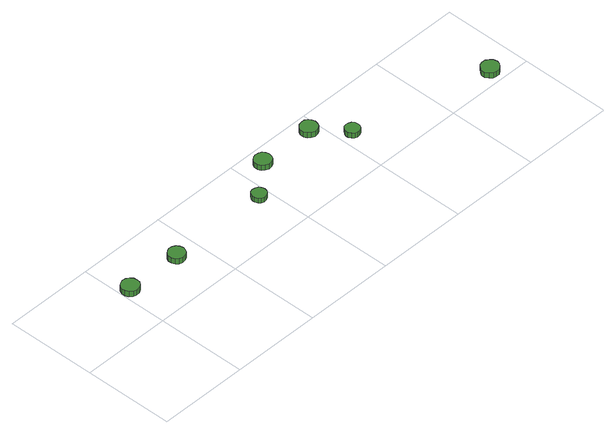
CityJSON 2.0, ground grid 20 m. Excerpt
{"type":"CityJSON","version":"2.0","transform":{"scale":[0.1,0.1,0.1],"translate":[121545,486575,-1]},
"CityObjects":{
"tree1":{"type":"SolitaryVegetationObject","attributes":{"function":"something"},"geometry":[{"type":"MultiSurface","lod":"1","boundaries":[[[0,1,2,3,4,5,6,7,8,9,10,11,12,13,14]],[[15,16,17,18,19,20,21,22,23,24,25,26,27,28,29]],[[0,29,28,1]],[[1,28,27,2]],[[2,27,26,3]],[[3,26,25,4]],[[4,25,24,5]],[[5,24,23,6]],[[6,23,22,7]],[[7,22,21,8]],[[8,21,20,9]],[[9,20,19,10]],[[10,19,18,11]],[[11,18,17,12]],[[12,17,16,13]],[[13,16,15,14]],[[14,15,29,0]]]}]},
"tree2":{"type":"SolitaryVegetationObject","attributes":{"function":"something"},"geometry":[{"type":"MultiSurface","lod":"1","boundaries":[[[30,31,32,33,34,35,36,37,38,39,40,41,42,43,44]],[[45,46,47,48,49,50,51,52,53,54,55,56,57,58,59]],[[30,59,58,31]],[[31,58,57,32]],[[32,57,56,33]],[[33,56,55,34]],[[34,55,54,35]],[[35,54,53,36]],[[36,53,52,37]],[[37,52,51,38]],[[38,51,50,39]],[[39,50,49,40]],[[40,49,48,41]],[[41,48,47,42]],[[42,47,46,43]],[[43,46,45,44]],[[44,45,59,30]]]}]},
"tree3":{"type":"SolitaryVegetationObject","attributes":{"function":"something"},"geometry":[{"type":"MultiSurface","lod":"1","boundaries":[[[60,61,62,63,64,65,66,67,68,69,70,71,72,73,74]],[[75,76,77,78,79,80,81,82,83,84,85,86,87,88,89]],[[60,89,88,61]],[[61,88,87,62]],[[62,87,86,63]],[[63,86,85,64]],[[64,85,84,65]],[[65,84,83,66]],[[66,83,82,67]],[[67,82,81,68]],[[68,81,80,69]],[[69,80,79,70]],[[70,79,78,71]],[[71,78,77,72]],[[72,77,76,73]],[[73,76,75,74]],[[74,75,89,60]]]}]},
"tree4":{"type":"SolitaryVegetationObject","attributes":{"function":"something"},"geometry":[{"type":"MultiSurface","lod":"1","boundaries":[[[90,91,92,93,94,95,96,97,98,99,100,101,102,103,104]],[[105,106,107,108,109,110,111,112,113,114,115,116,117,118,119]],[[90,119,118,91]],[[91,118,117,92]],[[92,117,116,93]],[[93,116,115,94]],[[94,115,114,95]],[[95,114,113,96]],[[96,113,112,97]],[[97,112,111,98]],[[98,111,110,99]],[[99,110,109,100]],[[100,109,108,101]],[[101,108,107,102]],[[102,107,106,103]],[[103,106,105,104]],[[104,105,119,90]]]}]},
"tree5":{"type":"SolitaryVegetationObject","attributes":{"function":"something"},"geometry":[{"type":"MultiSurface","lod":"1","boundaries":[[[120,121,122,123,124,125,126,127,128,129,130,131,132,133,134]],[[135,136,137,138,139,140,141,142,143,144,145,146,147,148,149]],[[120,149,148,121]],[[121,148,147,122]],[[122,147,146,123]],[[123,146,145,124]],[[124,145,144,125]],[[125,144,143,126]],[[126,143,142,127]],[[127,142,141,128]],[[128,141,140,129]],[[129,140,139,130]],[[130,139,138,131]],[[131,138,137,132]],[[132,137,136,133]],[[133,136,135,134]],[[134,135,149,120]]]}]},
"tree6":{"type":"SolitaryVegetationObject","attributes":{"function":"something"},"geometry":[{"type":"MultiSurface","lod":"1","boundaries":[[[150,151,152,153,154,155,156,157,158,159,160,161,162,163,164]],[[165,166,167,168,169,170,171,172,173,174,175,176,177,178,179]],[[150,179,178,151]],[[151,178,177,152]],[[152,177,176,153]],[[153,176,175,154]],[[154,175,174,155]],[[155,174,173,156]],[[156,173,172,157]],[[157,172,171,158]],[[158,171,170,159]],[[159,170,169,160]],[[160,169,168,161]],[[161,168,167,162]],[[162,167,166,163]],[[163,166,165,164]],[[164,165,179,150]]]}]},
"tree7":{"type":"SolitaryVegetationObject","attributes":{"function":"something"},"geometry":[{"type":"MultiSurface","lod":"1","boundaries":[[[180,181,182,183,184,185,186,187,188,189,190,191,192,193,194]],[[195,196,197,198,199,200,201,202,203,204,205,206,207,208,209]],[[180,209,208,181]],[[181,208,207,182]],[[182,207,206,183]],[[183,206,205,184]],[[184,205,204,185]],[[185,204,203,186]],[[186,203,202,187]],[[187,202,201,188]],[[188,201,200,189]],[[189,200,199,190]],[[190,199,198,191]],[[191,198,197,192]],[[192,197,196,193]],[[193,196,195,194]],[[194,195,209,180]]]}]}
},
"vertices":[
[41,104,22],[40,112,22],[35,119,22],[28,123,22],[20,124,22],[12,121,22],[6,116,22],[3,108,22],[3,100,22],[6,93,22],[12,87,22],[20,85,22],[28,86,22],[35,90,22],[40,96,22],[40,96,9],[35,90,9],[28,86,9],[20,85,9],[12,87,9],[6,93,9],[3,100,9],[3,108,9],[6,116,9],[12,121,9],[20,124,9],[28,123,9],[35,119,9],[40,112,9],[41,104,9],
[166,102,23],[164,110,23],[160,116,23],[153,120,23],[145,121,23],[138,118,23],[132,113,23],[129,106,23],[129,98,23],[132,91,23],[138,86,23],[145,84,23],[153,85,23],[160,89,23],[164,95,23],[164,95,10],[160,89,10],[153,85,10],[145,84,10],[138,86,10],[132,91,10],[129,98,10],[129,106,10],[132,113,10],[138,118,10],[145,121,10],[153,120,10],[160,116,10],[164,110,10],[166,102,10],
[390,103,24],[389,109,24],[385,115,24],[379,118,24],[372,119,24],[366,117,24],[361,112,24],[359,106,24],[359,100,24],[361,94,24],[366,89,24],[372,87,24],[379,88,24],[385,91,24],[389,97,24],[389,97,12],[385,91,12],[379,88,12],[372,87,12],[366,89,12],[361,94,12],[359,100,12],[359,106,12],[361,112,12],[366,117,12],[372,119,12],[379,118,12],[385,115,12],[389,109,12],[390,103,12],
[469,165,22],[467,172,22],[463,179,22],[456,182,22],[448,183,22],[441,181,22],[435,176,22],[432,169,22],[432,161,22],[435,154,22],[441,149,22],[448,146,22],[456,147,22],[463,151,22],[467,157,22],[467,157,9],[463,151,9],[456,147,9],[448,146,9],[441,149,9],[435,154,9],[432,161,9],[432,169,9],[435,176,9],[441,181,9],[448,183,9],[456,182,9],[463,179,9],[467,172,9],[469,165,9],
[594,164,23],[592,171,23],[588,178,23],[581,182,23],[573,182,23],[566,180,23],[560,175,23],[557,168,23],[557,160,23],[560,153,23],[566,148,23],[573,145,23],[581,146,23],[588,150,23],[592,156,23],[592,156,10],[588,150,10],[581,146,10],[573,145,10],[566,148,10],[560,153,10],[557,160,10],[557,168,10],[560,175,10],[566,180,10],[573,182,10],[581,182,10],[588,178,10],[592,171,10],[594,164,10],
[643,100,24],[642,107,24],[638,112,24],[632,115,24],[626,116,24],[619,114,24],[615,109,24],[612,103,24],[612,97,24],[615,91,24],[619,86,24],[626,84,24],[632,85,24],[638,88,24],[642,94,24],[642,94,12],[638,88,12],[632,85,12],[626,84,12],[619,86,12],[615,91,12],[612,97,12],[612,103,12],[615,109,12],[619,114,12],[626,116,12],[632,115,12],[638,112,12],[642,107,12],[643,100,12],
[949,28,26],[947,36,26],[942,42,26],[935,47,26],[927,47,26],[920,45,26],[914,39,26],[910,32,26],[910,24,26],[914,17,26],[920,11,26],[927,9,26],[935,9,26],[942,14,26],[947,20,26],[947,20,13],[942,14,13],[935,9,13],[927,9,13],[920,11,13],[914,17,13],[910,24,13],[910,32,13],[914,39,13],[920,45,13],[927,47,13],[935,47,13],[942,42,13],[947,36,13],[949,28,13]
]}
